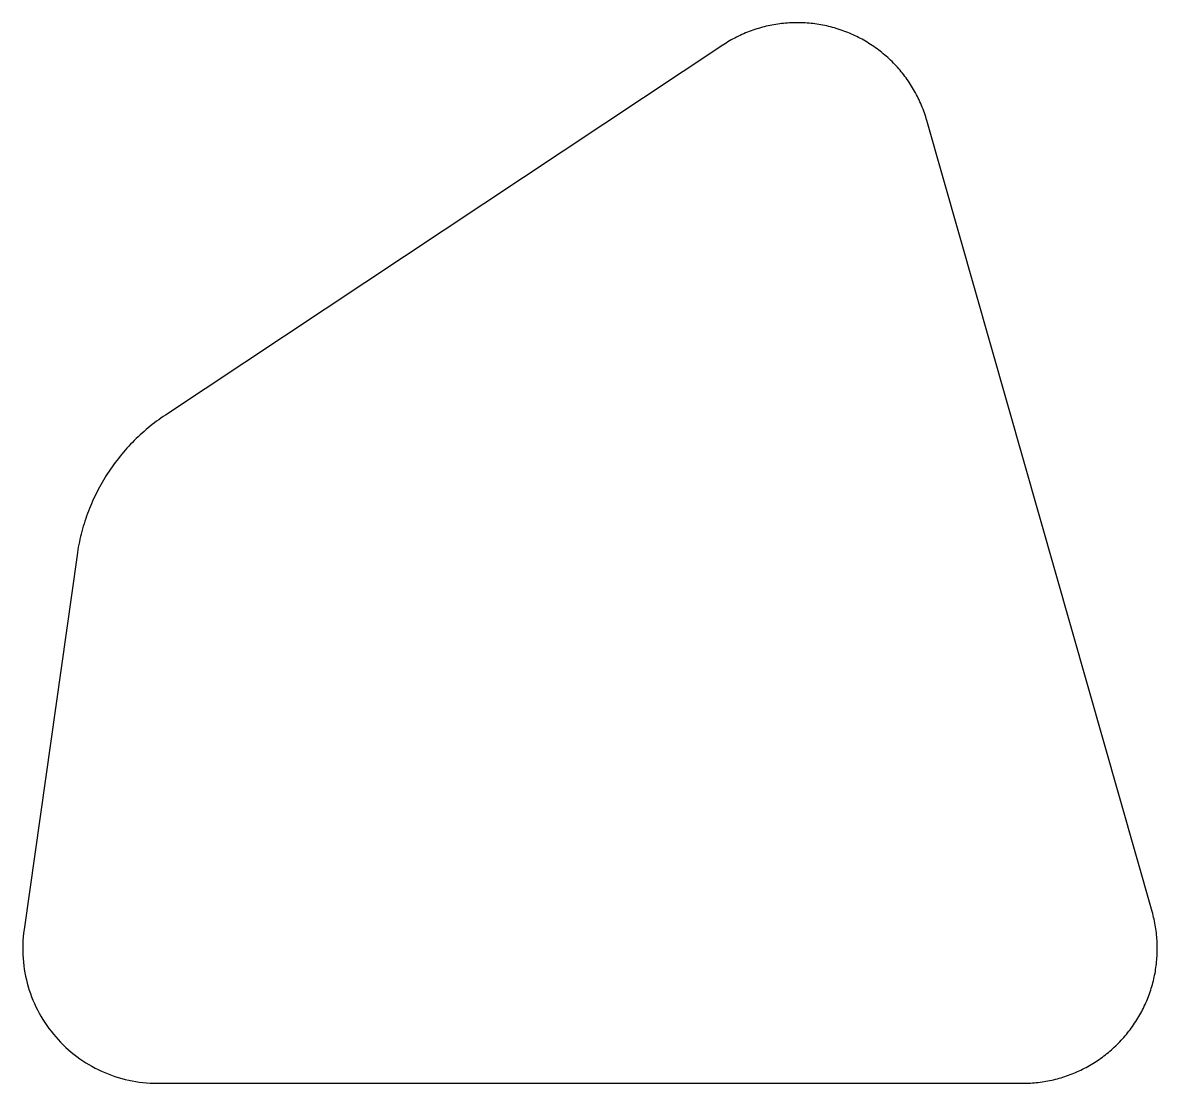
# Model space of a CAD drawing. Header units: inches. Extents: x 1174834 to 1369688, y -175882 to -108740.
# Drawn here: x 1351643 to 1352485, y -169784 to -168997 of the extents above; entities that cross this region are included whole.
import ezdxf

# ---------------------------------------------------------------- set-up
doc = ezdxf.new("R2010")
doc.units = ezdxf.units.IN
doc.header["$LTSCALE"] = 500
doc.header["$MEASUREMENT"] = 0
doc.linetypes.add('DASH', pattern=[0.35, 0.25, -0.1])

# ---------------------------------------------------------------- blocks, each defined once
blk = doc.blocks.new('A$C48916692')
at = {"color": 3, "linetype": 'DASH', "ltscale": 150}
for p, q in [((9952.39, 6465.97), (9674.51, 6505.3)), ((9560.49, 6406.29), (9560.49, 5764.35)), ((10330.82, 5986.82), (10056.35, 6400.39)), ((9687.88, 5668.17), (10274.88, 5835.34))]:
    blk.add_line(p, q, dxfattribs=at)
for centre, radius, start, end in [((9660.49, 6406.29), 100, 81.94278, 180), ((9931.37, 6317.45), 150, 33.56981, 81.94278), ((10247.49, 5931.52), 100, 285.89656, 33.56981), ((9660.49, 5764.35), 100, 180, 285.89656)]:
    blk.add_arc(centre, radius, start, end, dxfattribs=at)

msp = doc.modelspace()

# ---------------------------------------------------------------- block references
at = {"color": 3, "rotation": 90.00000000000001}
msp.add_blockref('A$C48916692', (1358149.2, -179344.91), dxfattribs=at)

doc.saveas('drawing.dxf')
